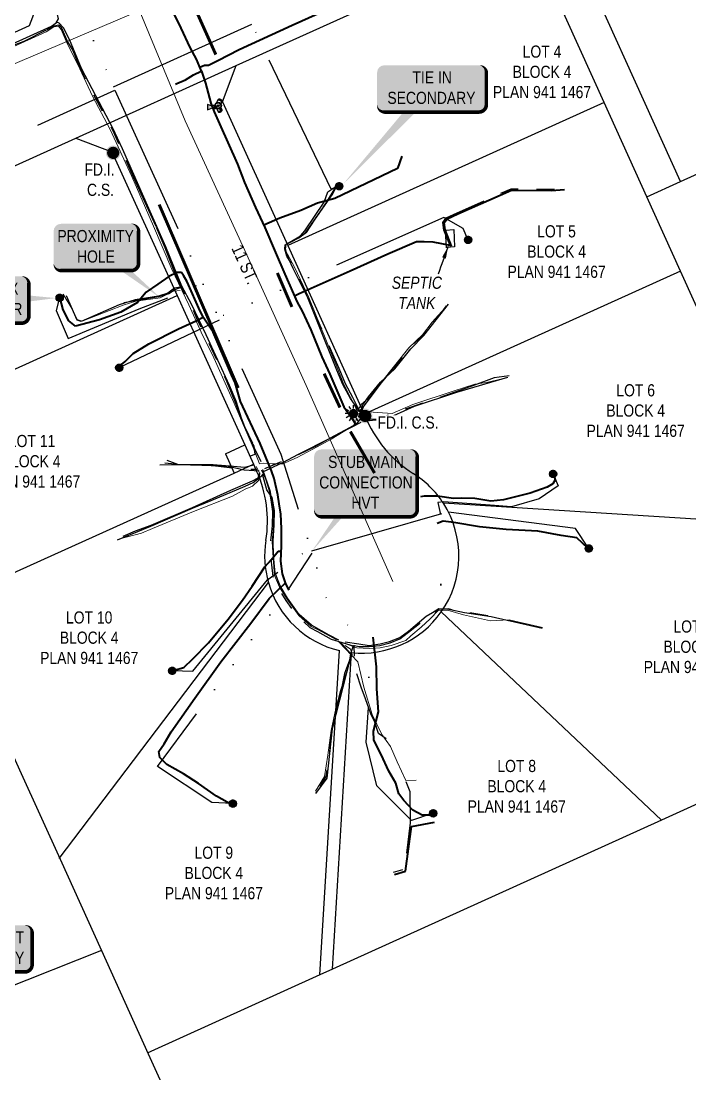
# Model space of a CAD drawing. Extents: x 312545 to 320442, y 5540407 to 5546054.
# Drawn here: x 316303.3 to 316413.5, y 5541610.1 to 5541783.5 of the extents above; entities that cross this region are included whole.
import ezdxf

# ---------------------------------------------------------------- set-up
doc = ezdxf.new("R2010")
doc.units = 0
doc.header["$LTSCALE"] = 5
for name, pattern in [('COOP2', [10, 5, -1, 0, -1, 0, -1, 0, -1, 0, -1]), ('DASHDOT', [25.4, 12.7, -6.35, 0, -6.35]), ('HIDDEN', [9.525, 6.35, -3.175]), ('POWERLINE5', [7.8, 2.4, -0.6, 0.6, -0.6, 0.6, -0.6, 2.4])]:
    doc.linetypes.add(name, pattern=pattern)
doc.layers.add('AS-FIBRE-OPTIC', color=7, linetype='foc-FIBREOP', lineweight=9, true_color=0xff9c38)
doc.layers.add('AS-WATER PIPE', color=7, linetype='foc-WATER', lineweight=9, true_color=0x8ac4ff)
doc.layers.add('AS-GENERAL', color=48, linetype='Continuous', lineweight=18)
doc.layers.add('AS-RECON EXISTING', color=151, linetype='DASHDOT', lineweight=40)
for name, color, linetype in [('AS-POWER-EXISTING', 72, 'POWERLINE5'), ('AS-Sewer San_1000', 53, 'HIDDEN'), ('AS-SYMBOL-1000', 7, 'Continuous'), ('AS-TELEPHONE', 224, 'foc-TEL'), ('F-RW', 190, 'Continuous'), ('L-MON-1000', 1, 'Continuous'), ('L-ROAD-T-1000', 7, 'Continuous'), ('L-TITLEDB', 4, 'Continuous'), ('L-TITLEDB-T-1000', 4, 'Continuous'), ('P-APEX RECON-LINE LIST-1000', 240, 'Continuous'), ('P-APEX RECON-URBAN', 30, 'COOP2')]:
    doc.layers.add(name, color=color, linetype=linetype)
doc.styles.add('175L', font='ARIALN.TTF', dxfattribs={"height": 10})
doc.styles.add('80', font='ARIALN.TTF', dxfattribs={"height": 10})
doc.styles.add('80CG', font='ARIALN.TTF', dxfattribs={"height": 10})
doc.styles.add('foc-LtypeFont', font='ARIALN.TTF', dxfattribs={"height": 7.35})
doc.linetypes.add('foc-FIBREOP', pattern='A,10,-1,["FO",foc-LtypeFont,S=0.2,R=0,X=-0.5,Y=-0.75],-2.75', length=13.75)
doc.linetypes.add('foc-TEL', pattern='A,2,-1,["T",foc-LtypeFont,S=0.2,R=0,X=-0.425,Y=-0.75],-1.24,8', length=12.24)
doc.linetypes.add('foc-WATER', pattern='A,10,-1,["W",foc-LtypeFont,S=0.2,R=0,X=-0.425,Y=-0.75],-2', length=13)
doc.dimstyles.new('Compass 5 000', dxfattribs={"dimscale": 5, "dimtxt": 9, "dimasz": 2, "dimexe": 0.2, "dimexo": 0.0625, "dimgap": 0.5, "dimtad": 0, "dimtih": 1, "dimtoh": 1, "dimzin": 0, "dimdsep": 46, "dimtxsty": '80CG', "dimcen": 0.1, "dimse1": 1, "dimse2": 1, "dimclrd": 256, "dimclrt": 256, "dimaunit": 1, "dimadec": 4, "dimazin": 0, "dimtfac": 0.06, "dimtofl": 0, "dimtmove": 0, "dimatfit": 1, "dimfxl": 0.2, "dimtolj": 1, "dimtzin": 0, "dimlwd": -1, "dimarcsym": 0})

# ---------------------------------------------------------------- blocks, each defined once
blk = doc.blocks.new('fdia')
at = {"color": 255, "const_width": 1}
blk.add_lwpolyline([(-0.5, 0, 1), (0.5, 0, 1)], format="xyb", close=True, dxfattribs=at)
blk = doc.blocks.new('Fdiaa')
blk.add_blockref('fdia', (0, 0))
blk = doc.blocks.new('fdib')
at = {"color": 1, "const_width": 1.6}
blk.add_lwpolyline([(-0.4, 0, 1), (0.4, 0, 1)], format="xyb", close=True, dxfattribs=at)
at = {"color": 1}
blk.add_circle((0, 0), 0.8, dxfattribs=at)
blk = doc.blocks.new('Fdibb')
blk.add_blockref('fdib', (0, 0))
blk = doc.blocks.new('fdicc')
for name in ['Fdibb', 'Fdiaa']:
    blk.add_blockref(name, (0, 0))
blk = doc.blocks.new('FDI')
blk.add_blockref('fdicc', (0, 0))
blk = doc.blocks.new('RISER')
h = blk.add_hatch(color=255)
h.dxf.hatch_style = 1
edge = h.paths.add_edge_path()
edge.add_arc((0, 0), 0.7, 0, 360)
blk.add_hatch(color=13).paths.add_polyline_path([(0.58, -0.15), (-0.58, -0.15, 0.774597)])
at = {"color": 13}
blk.add_line((-0.58, -0.15), (0.58, -0.15), dxfattribs=at)
blk.add_circle((0, 0), 0.6, dxfattribs=at)
blk = doc.blocks.new('*U480')
at = {"true_color": 0xffffa8}
h = blk.add_hatch(color=51, dxfattribs=at)
edge = h.paths.add_edge_path()
edge.add_line((-36.5, -28.5), (36.5, -28.5))
edge.add_arc((36.5, -22.5), 6, 270, 360)
edge.add_line((42.5, -22.5), (42.5, 21))
edge.add_arc((36.5, 21), 6, 0, 90)
edge.add_line((36.5, 27), (-36.5, 27))
edge.add_arc((-36.5, 21), 6, 90, 180)
edge.add_line((-42.5, 21), (-42.5, -22.5))
edge.add_arc((-36.5, -22.5), 6, 180, 270)
at = {"color": 240, "flags": 128}
blk.add_lwpolyline([(-36.5, -28.5, 3, 3, 0), (36.5, -28.5, 3, 3, 0.414214), (42.5, -22.5, 3, 3, 0), (42.5, 21, 3, 0, 0.414214), (36.5, 27, 0, 0, 0), (-36.5, 27, 0, 0, 0.414214), (-42.5, 21, 0, 0, 0), (-42.5, -22.5, 0, 3, 0.414214)], format="xyseb", close=True, dxfattribs=at)
for points in [[(19.3, 8.76, 0, 10, 0), (0, 0, 5, 5, 0)], [(-44.49, -57.05, 0, 10, 0), (0, 0, 5, 5, 0)]]:
    blk.add_lwpolyline(points, format="xyseb", dxfattribs=at)
at = {"color": 4, "style": '80'}
blk.add_attdef('OTHER_001', (-14.7, -5), '', height=10, dxfattribs=at)
blk = doc.blocks.new('VALVE')
h = blk.add_hatch(color=255)
h.dxf.hatch_style = 1
edge = h.paths.add_edge_path()
edge.add_line((-0.33, 0.24), (-1.2, 0.59))
edge.add_line((-1.2, 0.59), (-1.2, -0.59))
edge.add_line((-1.2, -0.59), (-0.33, -0.24))
edge.add_arc((0, 0), 0.411, 215.8775, 324.1225)
edge.add_line((0.33, -0.24), (1.2, -0.59))
edge.add_line((1.2, -0.59), (1.2, 0.59))
edge.add_line((1.2, 0.59), (0.33, 0.24))
edge.add_arc((0, 0), 0.411, 35.8775, 144.1225)
at = {"color": 48}
for p, q in [((-1.1, 0.44), (-1.1, -0.44)), ((-0.29, 0.12), (-1.1, 0.44)), ((0.29, 0.12), (1.1, 0.44)), ((1.1, 0.44), (1.1, -0.44)), ((-1.1, -0.44), (-0.29, -0.12)), ((1.1, -0.44), (0.29, -0.12))]:
    blk.add_line(p, q, dxfattribs=at)
for radius in [0.311, 0.11]:
    blk.add_circle((0, 0), radius, dxfattribs=at)
blk = doc.blocks.new('Hydrant')
for points in [[(-2.9, 4.6), (0.4, 10.5), (0.6, 10.7), (0.8, 10.8), (1, 10.9), (1.3, 11), (1.6, 11), (1.9, 11), (2.3, 11), (2.6, 10.9), (2.9, 10.9), (3.3, 10.7), (3.6, 10.6), (4, 10.4), (4.4, 10.2), (4.8, 9.9), (5.2, 9.7), (5.5, 9.4), (5.8, 9.1), (6.1, 8.7), (6.3, 8.4), (6.4, 8.1), (6.5, 7.8), (6.6, 7.6), (6.6, 7.3), (6.5, 7), (4.4, 3.3)], [(-0.5, 8.9), (-0.3, 9.1), (-0.2, 9.2), (0, 9.3), (0.1, 9.3), (0.2, 9.4), (0.4, 9.4), (0.5, 9.4), (0.7, 9.5), (0.8, 9.5), (1, 9.5), (1.1, 9.4), (1.3, 9.4), (1.5, 9.4), (1.6, 9.4), (1.8, 9.3), (2, 9.3), (2.1, 9.2), (2.3, 9.2), (2.5, 9.1), (2.7, 9), (2.9, 8.9), (3.1, 8.9), (3.2, 8.7), (3.4, 8.6), (3.6, 8.5), (3.8, 8.4), (4, 8.3), (4.2, 8.1), (4.4, 8), (4.6, 7.8), (4.7, 7.7), (4.9, 7.5), (5, 7.4), (5.1, 7.2), (5.3, 7), (5.4, 6.9), (5.4, 6.7), (5.5, 6.6), (5.6, 6.4), (5.6, 6.3), (5.7, 6.2), (5.7, 6), (5.7, 5.9), (5.7, 5.7), (5.6, 5.5), (5.6, 5.4)], [(5.6, 5.5), (5.7, 5.8), (5.7, 5.9), (5.8, 6.1), (5.7, 6.3), (5.7, 6.4), (5.7, 6.5), (5.6, 6.7), (5.5, 6.8), (5.5, 7), (5.4, 7.1), (5.2, 7.3), (5.1, 7.4), (5, 7.6), (4.8, 7.8), (4.7, 7.9), (4.5, 8.1), (4.3, 8.2), (4.1, 8.4), (4, 8.5), (3.8, 8.6), (3.6, 8.7), (3.4, 8.9), (3.2, 9), (3, 9.1), (2.8, 9.1), (2.6, 9.2), (2.4, 9.3), (2.2, 9.3), (2.1, 9.4), (1.9, 9.4), (1.7, 9.5), (1.6, 9.5), (1.4, 9.5), (1.3, 9.6), (1.1, 9.6), (0.9, 9.6), (0.8, 9.6), (0.6, 9.6), (0.5, 9.5), (0.3, 9.5), (0.2, 9.5), (0.1, 9.4), (-0.1, 9.4), (-0.2, 9.2), (-0.3, 9.1), (-0.4, 9)], [(-2.9, -4.6), (0.4, -10.5), (0.6, -10.7), (0.8, -10.8), (1, -10.9), (1.3, -11), (1.6, -11), (1.9, -11), (2.3, -11), (2.6, -10.9), (2.9, -10.9), (3.3, -10.7), (3.6, -10.6), (4, -10.4), (4.4, -10.2), (4.8, -9.9), (5.2, -9.7), (5.5, -9.4), (5.8, -9.1), (6.1, -8.7), (6.3, -8.4), (6.4, -8.1), (6.5, -7.8), (6.6, -7.6), (6.6, -7.3), (6.5, -7), (4.4, -3.3)], [(-0.5, -8.9), (-0.3, -9.1), (-0.2, -9.2), (0, -9.3), (0.1, -9.3), (0.2, -9.4), (0.4, -9.4), (0.5, -9.4), (0.7, -9.5), (0.8, -9.5), (1, -9.5), (1.1, -9.4), (1.3, -9.4), (1.5, -9.4), (1.6, -9.4), (1.8, -9.3), (2, -9.3), (2.1, -9.2), (2.3, -9.2), (2.5, -9.1), (2.7, -9), (2.9, -8.9), (3.1, -8.9), (3.2, -8.7), (3.4, -8.6), (3.6, -8.5), (3.8, -8.4), (4, -8.3), (4.2, -8.1), (4.4, -8), (4.6, -7.8), (4.7, -7.7), (4.9, -7.5), (5, -7.4), (5.1, -7.2), (5.3, -7), (5.4, -6.9), (5.4, -6.7), (5.5, -6.6), (5.6, -6.4), (5.6, -6.3), (5.7, -6.2), (5.7, -6), (5.7, -5.9), (5.7, -5.7), (5.6, -5.5), (5.6, -5.4)], [(5.6, -5.5), (5.7, -5.8), (5.7, -5.9), (5.8, -6.1), (5.7, -6.3), (5.7, -6.4), (5.7, -6.5), (5.6, -6.7), (5.5, -6.8), (5.5, -7), (5.4, -7.1), (5.2, -7.3), (5.1, -7.4), (5, -7.6), (4.8, -7.8), (4.7, -7.9), (4.5, -8.1), (4.3, -8.2), (4.1, -8.4), (4, -8.5), (3.8, -8.6), (3.6, -8.7), (3.4, -8.9), (3.2, -9), (3, -9.1), (2.8, -9.1), (2.6, -9.2), (2.4, -9.3), (2.2, -9.3), (2.1, -9.4), (1.9, -9.4), (1.7, -9.5), (1.6, -9.5), (1.4, -9.5), (1.3, -9.6), (1.1, -9.6), (0.9, -9.6), (0.8, -9.6), (0.6, -9.6), (0.5, -9.5), (0.3, -9.5), (0.2, -9.5), (0.1, -9.4), (-0.1, -9.4), (-0.2, -9.2), (-0.3, -9.1), (-0.4, -9)]]:
    blk.add_lwpolyline(points)
for points in [[(-0.2, -1.2), (-0.2, -1.1, -0.174095), (-0.9, -0.7), (-1, -0.7, -0.150437), (-1.2, 0), (-1, -0.2), (-0.9, 0, 0.150437), (-0.8, -0.5), (-0.8, -0.6, 0.168265), (-0.2, -1), (-0.2, -0.9), (0, -1)], [(-0.1, -0.6), (-0.6, -0.1, -0.414213), (-0.6, 0.1), (-0.1, 0.6, -0.414214), (0.1, 0.6), (0.6, 0.1, -0.414213), (0.6, -0.1), (0.1, -0.6, -0.414214)]]:
    blk.add_lwpolyline(points, format="xyb", close=True)
blk.add_lwpolyline([(4.7, -2.9), (4.7, -3, 0.286746), (4.7, 3), (4.7, 2.9)], format="xyb")
for radius in [5.5, 4.7, 1.3, 0.8]:
    blk.add_circle((0, 0), radius)
blk = doc.blocks.new('*U481')
at = {"true_color": 0xffffa8}
h = blk.add_hatch(color=51, dxfattribs=at)
edge = h.paths.add_edge_path()
edge.add_line((-39, -20), (39, -20))
edge.add_arc((39, -14), 6, 270, 360)
edge.add_line((45, -14), (45, 12.5))
edge.add_arc((39, 12.5), 6, 0, 90)
edge.add_line((39, 18.5), (-39, 18.5))
edge.add_arc((-39, 12.5), 6, 90, 180)
edge.add_line((-45, 12.5), (-45, -14))
edge.add_arc((-39, -14), 6, 180, 270)
at = {"color": 240, "flags": 128}
blk.add_lwpolyline([(-39, -20, 3, 3, 0), (39, -20, 3, 3, 0.414214), (45, -14, 3, 3, 0), (45, 12.5, 3, 0, 0.414214), (39, 18.5, 0, 0, 0), (-39, 18.5, 0, 0, 0.414214), (-45, 12.5, 0, 0, 0), (-45, -14, 0, 3, 0.414214)], format="xyseb", close=True, dxfattribs=at)
for points in [[(-73.44, -79.88, 0, 10, 0), (0, 0, 5, 5, 0)], [(16.26, -9.26, 0, 10, 0), (0, 0, 5, 5, 0)]]:
    blk.add_lwpolyline(points, format="xyseb", dxfattribs=at)
at = {"color": 4, "style": '80'}
blk.add_attdef('OTHER_001', (-14.7, -5), '', height=10, dxfattribs=at)
blk = doc.blocks.new('lightpole')
h = blk.add_hatch(color=255)
h.dxf.hatch_style = 1
h.paths.add_polyline_path([(-0.78, 0, 1), (0.78, 0, 1)])
h.paths.add_polyline_path([(0.68, 0, -1), (-0.68, 0, -1)], flags=16)
h = blk.add_hatch(color=13)
h.dxf.hatch_style = 1
edge = h.paths.add_edge_path()
edge.add_arc((0, 0), 0.682, 0, 360)
at = {"color": 13}
for p, q in [((-0.86, 0), (-1.38, 0)), ((-0.75, 0.43), (-1.19, 0.69)), ((-0.43, 0.75), (-0.69, 1.19)), ((0, 0.86), (0, 1.38)), ((0.43, 0.75), (0.69, 1.19)), ((0.75, 0.43), (1.19, 0.69)), ((0.86, 0), (1.38, 0)), ((-0.75, -0.43), (-1.19, -0.69)), ((-0.43, -0.75), (-0.69, -1.19)), ((0, -0.86), (0, -1.38)), ((0.43, -0.75), (0.69, -1.19)), ((0.75, -0.43), (1.19, -0.69))]:
    blk.add_line(p, q, dxfattribs=at)
blk.add_circle((0, 0), 0.682, dxfattribs=at)
blk = doc.blocks.new('*U483')
at = {"true_color": 0xffffa8}
h = blk.add_hatch(color=51, dxfattribs=at)
edge = h.paths.add_edge_path()
edge.add_line((-16.5, -20), (16.5, -20))
edge.add_arc((16.5, -14), 6, 270, 360)
edge.add_line((22.5, -14), (22.5, 12.5))
edge.add_arc((16.5, 12.5), 6, 0, 90)
edge.add_line((16.5, 18.5), (-16.5, 18.5))
edge.add_arc((-16.5, 12.5), 6, 90, 180)
edge.add_line((-22.5, 12.5), (-22.5, -14))
edge.add_arc((-16.5, -14), 6, 180, 270)
at = {"color": 240, "flags": 128}
blk.add_lwpolyline([(-16.5, -20, 3, 3, 0), (16.5, -20, 3, 3, 0.414214), (22.5, -14, 3, 3, 0), (22.5, 12.5, 3, 0, 0.414214), (16.5, 18.5, 0, 0, 0), (-16.5, 18.5, 0, 0, 0.414214), (-22.5, 12.5, 0, 0, 0), (-22.5, -14, 0, 3, 0.414214)], format="xyseb", close=True, dxfattribs=at)
for points in [[(12.57, 6.09, 0, 10, 0), (0, 0, 5, 5, 0)], [(44.81, 0.67, 0, 10, 0), (0, 0, 5, 5, 0)]]:
    blk.add_lwpolyline(points, format="xyseb", dxfattribs=at)
at = {"color": 4, "style": '80'}
blk.add_attdef('OTHER_001', (-14.7, -5), '', height=10, dxfattribs=at)
blk = doc.blocks.new('*U484')
at = {"true_color": 0xffffa8}
h = blk.add_hatch(color=51, dxfattribs=at)
edge = h.paths.add_edge_path()
edge.add_line((-29, -20), (29, -20))
edge.add_arc((29, -14), 6, 270, 360)
edge.add_line((35, -14), (35, 12.5))
edge.add_arc((29, 12.5), 6, 0, 90)
edge.add_line((29, 18.5), (-29, 18.5))
edge.add_arc((-29, 12.5), 6, 90, 180)
edge.add_line((-35, 12.5), (-35, -14))
edge.add_arc((-29, -14), 6, 180, 270)
at = {"color": 240, "flags": 128}
blk.add_lwpolyline([(-29, -20, 3, 3, 0), (29, -20, 3, 3, 0.414214), (35, -14, 3, 3, 0), (35, 12.5, 3, 0, 0.414214), (29, 18.5, 0, 0, 0), (-29, 18.5, 0, 0, 0.414214), (-35, 12.5, 0, 0, 0), (-35, -14, 0, 3, 0.414214)], format="xyseb", close=True, dxfattribs=at)
for points in [[(12.57, 6.09, 0, 10, 0), (0, 0, 5, 5, 0)], [(53.32, -42.79, 0, 10, 0), (0, 0, 5, 5, 0)]]:
    blk.add_lwpolyline(points, format="xyseb", dxfattribs=at)
at = {"color": 4, "style": '80'}
blk.add_attdef('OTHER_001', (-14.7, -5), '', height=10, dxfattribs=at)
blk = doc.blocks.new('*U489')
at = {"true_color": 0xffffa8}
h = blk.add_hatch(color=51, dxfattribs=at)
edge = h.paths.add_edge_path()
edge.add_line((-36.5, -20), (36.5, -20))
edge.add_arc((36.5, -14), 6, 270, 360)
edge.add_line((42.5, -14), (42.5, 12.5))
edge.add_arc((36.5, 12.5), 6, 0, 90)
edge.add_line((36.5, 18.5), (-36.5, 18.5))
edge.add_arc((-36.5, 12.5), 6, 90, 180)
edge.add_line((-42.5, 12.5), (-42.5, -14))
edge.add_arc((-36.5, -14), 6, 180, 270)
at = {"color": 240, "flags": 128}
blk.add_lwpolyline([(-36.5, -20, 3, 3, 0), (36.5, -20, 3, 3, 0.414214), (42.5, -14, 3, 3, 0), (42.5, 12.5, 3, 0, 0.414214), (36.5, 18.5, 0, 0, 0), (-36.5, 18.5, 0, 0, 0.414214), (-42.5, 12.5, 0, 0, 0), (-42.5, -14, 0, 3, 0.414214)], format="xyseb", close=True, dxfattribs=at)
for points in [[(19.3, 8.76, 0, 10, 0), (0, 0, 5, 5, 0)], [(-63.72, -17.68, 0, 10, 0), (0, 0, 5, 5, 0)]]:
    blk.add_lwpolyline(points, format="xyseb", dxfattribs=at)
at = {"color": 4, "style": '80'}
blk.add_attdef('OTHER_001', (-14.7, -5), '', height=10, dxfattribs=at)

msp = doc.modelspace()

# ---------------------------------------------------------------- linework, layer by layer
at = {"layer": 'AS-FIBRE-OPTIC', "flags": 128}
for points in [[(316271.897, 5541766.29), (316273.171, 5541766.512), (316276.43, 5541767.729), (316282.316, 5541770.36), (316290.866, 5541774.034), (316295.256, 5541775.735), (316301.47, 5541779.031), (316307.391, 5541781.72), (316308.67, 5541782.522), (316309.408, 5541782.63), (316309.866, 5541782.089), (316310.712, 5541780.191), (316312.939, 5541775.618), (316315.036, 5541771.14), (316317.931, 5541765.641), (316321.498, 5541757.868), (316325.111, 5541749.717), (316328.083, 5541742.657), (316330.907, 5541736.733), (316333.229, 5541731.647), (316334.813, 5541728.504), (316338.337, 5541720.664), (316339.933, 5541716.945), (316341.524, 5541713.238), (316342.566, 5541710.588)], [(316358.582, 5541719.471), (316356.459, 5541723.663), (316355.48, 5541726.154), (316350.706, 5541737.973), (316348.32, 5541742.954), (316346.796, 5541745.822), (316346.746, 5541746.528), (316347.29, 5541746.967), (316349.033, 5541747.712), (316350.31, 5541748.671), (316351.593, 5541750.691), (316354.632, 5541755.041), (316355.406, 5541756.469)], [(316329.507, 5541739.093), (316328.387, 5541738.983), (316326.158, 5541737.917), (316322.189, 5541737.366), (316320.068, 5541736.731), (316313.358, 5541734.064), (316312.511, 5541734.348), (316311.613, 5541736.182), (316310.224, 5541738.536)], [(316358.709, 5541719.317), (316359.332, 5541720.374), (316360.76, 5541721.631), (316362.672, 5541724.028), (316367.162, 5541729.698), (316369.38, 5541731.815), (316371.014, 5541733.887), (316373.641, 5541736.838)], [(316358.897, 5541719.253), (316364.431, 5541718.882), (316367.792, 5541720.317), (316374.639, 5541722.61), (316378.041, 5541723.716), (316379.971, 5541723.946), (316383.491, 5541724.804)], [(316342.585, 5541710.592), (316343.193, 5541710.682), (316344.646, 5541710.558), (316346.4, 5541710.584), (316348.769, 5541711.63), (316352.042, 5541713.39), (316354.355, 5541714.612), (316358.035, 5541716.903), (316358.46, 5541717.787), (316358.509, 5541719.049)], [(316319.541, 5541698.214), (316323.109, 5541699.135), (316324.917, 5541699.901), (316331.686, 5541702.697), (316338.088, 5541705.269), (316340.164, 5541706.378), (316341.387, 5541706.87), (316342.464, 5541707.858), (316342.599, 5541708.965), (316342.002, 5541710.119)], [(316343.078, 5541709.639), (316344.309, 5541706.201), (316344.896, 5541702.728), (316344.833, 5541700.324), (316344.633, 5541697.718), (316344.788, 5541695.106), (316345.025, 5541692.158), (316345.869, 5541690.252), (316347.111, 5541688.295), (316349.036, 5541685.573), (316351.067, 5541683.782), (316352.329, 5541683.162), (316355.226, 5541681.565)], [(316355.836, 5541681.235), (316358.6, 5541680.29), (316360.671, 5541680.155), (316362.448, 5541680.267), (316364.251, 5541680.67), (316366.658, 5541681.478), (316367.499, 5541682.227), (316369.162, 5541683.654), (316370.663, 5541685.039), (316371.967, 5541686.434), (316373.528, 5541686.482), (316376.176, 5541685.703), (316380.612, 5541684.734), (316383.696, 5541684.868), (316389.191, 5541683.62)], [(316356.668, 5541680.626), (316357.517, 5541680.026), (316357.806, 5541679.146), (316357.493, 5541678.08), (316356.763, 5541675.943), (316355.907, 5541673.223), (316355.119, 5541670.296), (316354.333, 5541666.64), (316353.792, 5541662.615), (316353.253, 5541659.053), (316351.756, 5541656.637)], [(316355.609, 5541681.278), (316358.738, 5541677.977), (316359.763, 5541673.762), (316361.087, 5541669.288), (316362.7, 5541665.969), (316364.132, 5541664.02), (316365.231, 5541661.518), (316366.658, 5541658.429), (316368.348, 5541658.467)]]:
    msp.add_lwpolyline(points, dxfattribs=at)
at = {"layer": 'AS-GENERAL', "const_width": 0.5, "flags": 128}
for points in [[(316329.72, 5541790.524), (316335.354, 5541777.973)], [(316347.895, 5541736.414), (316345.495, 5541742.007)], [(316355.809, 5541719.839), (316353.2, 5541725.427)], [(316361.51, 5541709.049), (316357.525, 5541715.886)]]:
    msp.add_lwpolyline(points, dxfattribs=at)
at = {"layer": 'AS-POWER-EXISTING', "flags": 128}
for points in [[(316271.817, 5541766.583), (316272.954, 5541766.689), (316276.51, 5541768.044), (316282.363, 5541770.53), (316286.176, 5541772.126), (316290.879, 5541774.135), (316295.313, 5541775.871), (316297.833, 5541777.155), (316299.941, 5541778.565), (316301.434, 5541779.318), (316303.75, 5541780.172), (316308.729, 5541782.717), (316309.468, 5541782.849), (316309.817, 5541782.601), (316310.06, 5541782.119), (316310.913, 5541780.082), (316311.789, 5541778.663), (316313.071, 5541775.508), (316315.457, 5541770.869), (316318.342, 5541765.563), (316319.857, 5541762.098), (316321.816, 5541757.723), (316325.458, 5541749.691), (316326.953, 5541746.221), (316328.399, 5541742.513), (316329.597, 5541739.779), (316331.231, 5541736.682), (316332.358, 5541734.175), (316333.619, 5541731.743), (316336.929, 5541724.616), (316338.619, 5541720.583), (316340.106, 5541716.711), (316341.625, 5541713.53), (316341.786, 5541712.114), (316341.036, 5541711.83)], [(316359.057, 5541719.136), (316358.753, 5541719.856), (316357.912, 5541721.485), (316356.734, 5541723.772), (316355.698, 5541726.272), (316352.553, 5541733.346), (316350.594, 5541737.785), (316349.541, 5541740.116), (316348.294, 5541742.778), (316347.055, 5541744.799), (316346.732, 5541745.909), (316346.799, 5541746.616), (316350.078, 5541748.557), (316353.507, 5541753.467), (316355.276, 5541756.426)], [(316374.005, 5541746.339), (316372.944, 5541749.068), (316372.783, 5541750.339), (316373.325, 5541751.081), (316375.142, 5541751.936), (316384.005, 5541755.87), (316390.657, 5541755.791), (316392.791, 5541755.964)], [(316329.612, 5541739.625), (316328.704, 5541739.269), (316327.589, 5541738.555), (316325.941, 5541738.1), (316320.195, 5541737.111)], [(316358.893, 5541718.505), (316359.772, 5541720.105), (316360.861, 5541721.513), (316362.643, 5541723.932), (316364.442, 5541726.127), (316367.439, 5541729.824), (316369.477, 5541731.803), (316371.276, 5541733.704), (316372.223, 5541735.01), (316373.34, 5541736.578)], [(316383.666, 5541725.044), (316381.226, 5541724.718), (316377.989, 5541723.505), (316371.269, 5541721.183), (316367.697, 5541719.983), (316361.985, 5541717.935), (316360.496, 5541717.854), (316359.698, 5541717.911), (316358.876, 5541718.533)], [(316359.187, 5541718.016), (316358.546, 5541717.137), (316357.407, 5541716.494), (316354.202, 5541714.806), (316351.893, 5541713.486), (316348.607, 5541711.899), (316346.255, 5541710.961), (316342.97, 5541709.607)], [(316326.151, 5541710.404), (316329.361, 5541710.459), (316334.861, 5541710.292), (316337.602, 5541709.986), (316340.129, 5541709.75), (316342.102, 5541709.677)], [(316342.861, 5541709.568), (316343.536, 5541708.149), (316344.126, 5541706.245), (316344.429, 5541704.652), (316344.677, 5541702.709), (316344.614, 5541700.336), (316344.375, 5541697.734), (316344.42, 5541695.119), (316344.735, 5541692.024), (316345.635, 5541690.136), (316346.875, 5541688.083), (316348.777, 5541685.468), (316350.868, 5541683.609), (316352.115, 5541682.967), (316354.369, 5541681.722), (316357.996, 5541680.62)], [(316358.17, 5541680.679), (316358.999, 5541680.462), (316360.607, 5541680.473), (316362.357, 5541680.657), (316364.059, 5541681.07), (316365.697, 5541681.762), (316367.123, 5541682.828), (316368.896, 5541684.274), (316370.401, 5541685.483), (316372.099, 5541686.626), (316373.614, 5541686.732), (316376.303, 5541686.208), (316380.476, 5541685.542), (316382.854, 5541685.222)], [(316357.984, 5541680.619), (316357.527, 5541679.292), (316357.394, 5541678.238), (316356.547, 5541676.017), (316356.024, 5541673.277), (316355.205, 5541670.307), (316354.425, 5541666.583), (316354.04, 5541662.568), (316353.48, 5541659.092), (316352.109, 5541656.859), (316351.477, 5541656.313)], [(316363.424, 5541665.264), (316362.138, 5541666.169), (316361.562, 5541668.051), (316360.87, 5541669.41), (316359.994, 5541671.869), (316359.307, 5541673.784), (316358.522, 5541676.181), (316358.216, 5541677.856), (316358.148, 5541680.68)], [(316366.66, 5541658.265), (316367.345, 5541656.622), (316367.366, 5541651.426), (316366.425, 5541643.762), (316364.585, 5541643.264)]]:
    msp.add_lwpolyline(points, dxfattribs=at)
at = {"layer": 'AS-RECON EXISTING', "flags": 128}
for points in [[(316332.976, 5541775.228), (316332.155, 5541777.241), (316331.14, 5541779.154), (316329.643, 5541782.334), (316328.314, 5541785.027), (316327.167, 5541787.304), (316326.688, 5541788.928), (316325.177, 5541792.122), (316323.399, 5541795.674), (316319.201, 5541805.018), (316316.377, 5541810.67), (316313.771, 5541816.722), (316313.11, 5541819.205), (316312.564, 5541821.711), (316312.236, 5541824.067), (316312.033, 5541826.508), (316312.046, 5541828.25), (316311.979, 5541831.166), (316311.875, 5541834.059), (316311.244, 5541836.652), (316310.067, 5541838.901), (316308.228, 5541841.037), (316305.597, 5541842.986), (316302.259, 5541844.526), (316297.523, 5541844.927), (316295.784, 5541844.502), (316293.307, 5541843.751), (316291.349, 5541842.675), (316289.366, 5541841.222), (316288.595, 5541840.584), (316286.446, 5541837.823), (316285.156, 5541835.191), (316284.71, 5541832.829), (316284.826, 5541830.525), (316284.907, 5541829.647), (316285.966, 5541826.483), (316287.74, 5541823.166), (316291.391, 5541819.807), (316292.731, 5541818.594), (316294.927, 5541816.717), (316296.631, 5541814.994), (316297.368, 5541813.816), (316298.302, 5541812.048), (316300.157, 5541809.378), (316300.438, 5541808.366)], [(316332.718, 5541775.875), (316333.483, 5541776.252), (316334.132, 5541776.237), (316335.678, 5541776.998), (316339.186, 5541778.794), (316347.947, 5541782.843), (316352.235, 5541784.759), (316355.645, 5541786.161), (316361.686, 5541788.863), (316368.946, 5541791.902), (316375.995, 5541795.125), (316378.665, 5541796.183), (316382.503, 5541797.78), (316384.354, 5541798.794), (316386.367, 5541799.89), (316396.753, 5541804.354), (316402.958, 5541807.476), (316409.146, 5541810.233), (316416.001, 5541813.581), (316421.074, 5541815.833), (316423.697, 5541816.911), (316426.179, 5541817.62), (316430.367, 5541819.464), (316440.202, 5541823.807), (316445.077, 5541826.143), (316454.266, 5541830.262), (316457.494, 5541832.078), (316460.921, 5541833.678), (316470.861, 5541837.953), (316472.076, 5541838.674), (316473.028, 5541839.254)], [(316211.735, 5541723.624), (316215.433, 5541725.082), (316220.844, 5541727.109), (316225.679, 5541728.918), (316232.313, 5541731.449), (316240.518, 5541734.588), (316245.264, 5541736.728), (316256.713, 5541741.551), (316263.497, 5541744.619), (316269.078, 5541747.289), (316276.2, 5541750.073), (316290.776, 5541756.504), (316299.803, 5541760.654), (316307.017, 5541764.134), (316314.303, 5541767.426), (316320.397, 5541769.697), (316324.918, 5541771.394), (316328.948, 5541773.2), (316330.369, 5541773.796), (316331.698, 5541774.659), (316332.962, 5541775.232)], [(316332.987, 5541775.241), (316333.672, 5541773.257), (316334.546, 5541769.999), (316335.091, 5541768.562), (316335.956, 5541766.588), (316338.9, 5541759.933), (316340.053, 5541756.902), (316341.885, 5541752.768), (316343.448, 5541749.493), (316345.212, 5541745.377), (316346.728, 5541741.814), (316348.758, 5541737.205), (316349.606, 5541735.693), (316350.994, 5541732.665), (316352.816, 5541728.216), (316354.139, 5541725.342), (316356.447, 5541719.942), (316357.752, 5541718.084), (316359.064, 5541716.214), (316363.271, 5541710.983), (316363.887, 5541710.221), (316364.977, 5541708.875), (316367.226, 5541706.995), (316369.228, 5541705.003), (316370.989, 5541702.537), (316372.691, 5541698.968), (316373.139, 5541697.175), (316373.197, 5541693.726), (316372.474, 5541690.815), (316371.165, 5541687.718), (316370.165, 5541686.457), (316367.628, 5541684.321), (316365.483, 5541683.167), (316363.515, 5541682.424), (316361.42, 5541682.034), (316358.767, 5541681.847), (316356.315, 5541682.383), (316353.511, 5541683.642), (316351.715, 5541684.679), (316349.754, 5541686.487), (316347.987, 5541688.774), (316346.887, 5541690.821), (316346.336, 5541692.452), (316346.07, 5541694.541), (316346.163, 5541697.085), (316346.185, 5541699.912), (316346.067, 5541702.258), (316345.818, 5541704.006), (316345.578, 5541705.481), (316344.985, 5541708.13), (316344.539, 5541709.404), (316342.647, 5541713.902), (316339.443, 5541720.864), (316338.549, 5541723.907), (316337.938, 5541725.229), (316334.935, 5541732.267), (316333.38, 5541734.569), (316332.789, 5541735.726), (316330.607, 5541740.524), (316330.052, 5541741.592), (316329.704, 5541742.075)], [(316366.013, 5541761.239), (316365.292, 5541759.228), (316354.964, 5541754.257), (316352.109, 5541753.494), (316349.369, 5541752.273), (316345.918, 5541751.054), (316343.262, 5541749.855)], [(316373.953, 5541746.533), (316372.603, 5541746.831), (316371.141, 5541747.094), (316369.679, 5541747.156), (316368.433, 5541747.119), (316363.671, 5541745.092), (316357.485, 5541742.282), (316349.064, 5541738.56), (316348.32, 5541738.182)], [(316329.7, 5541742.075), (316328.994, 5541742.105), (316327.636, 5541741.444), (316325.815, 5541740.188), (316323.876, 5541738.866), (316322.446, 5541737.159), (316319.688, 5541735.544), (316316.194, 5541734.286), (316312.261, 5541733.271), (316311.118, 5541734.139), (316310.204, 5541735.929), (316309.68, 5541738.028)], [(316319.266, 5541726.498), (316320.415, 5541727.426), (316321.732, 5541728.753), (316324.341, 5541730.356), (316329.179, 5541732.803), (316332.246, 5541734.165), (316333.291, 5541734.729)], [(316391.02, 5541708.897), (316391.275, 5541707.951), (316390.885, 5541707.3), (316389.924, 5541706.723), (316387.136, 5541705.718), (316382.748, 5541704.634), (316380.64, 5541704.413), (316378.006, 5541704.851), (316375.914, 5541704.937), (316374.539, 5541704.838), (316371.852, 5541705.274), (316369.663, 5541705.274), (316369.094, 5541705.135)], [(316396.679, 5541696.653), (316394.819, 5541698.398), (316392.257, 5541698.765), (316388.413, 5541699.463), (316383.201, 5541699.776), (316378.793, 5541700.208), (316374.586, 5541700.924), (316372.835, 5541701.103), (316371.831, 5541700.764)], [(316328.514, 5541676.594), (316330.104, 5541677.04), (316331.594, 5541678.446), (316334.153, 5541681.105), (316337.407, 5541684.99), (316339.748, 5541688.13), (316341.328, 5541690.408), (316343.437, 5541693.588), (316344.476, 5541694.787), (316345.616, 5541696.163), (316346.136, 5541696.19)], [(316338.119, 5541654.333), (316335.446, 5541655.864), (316332.524, 5541657.937), (316330.014, 5541659.506), (316327.267, 5541661.059), (316326.831, 5541661.512), (316326.14, 5541662.216), (316325.983, 5541663.174), (316326.828, 5541664.466), (316328.009, 5541666.412), (316331.88, 5541671.994), (316336.184, 5541677.962), (316341.134, 5541684.325), (316344.144, 5541688.382), (316345.703, 5541689.891), (316346.813, 5541690.961)], [(316371.089, 5541652.72), (316369.378, 5541652.734), (316367.816, 5541653.533), (316366.318, 5541655.109), (316365.514, 5541656.248), (316365.029, 5541657.995), (316363.833, 5541659.95), (316362.6, 5541662.697), (316361.411, 5541665.035), (316361.317, 5541666.555), (316362.177, 5541669.711), (316361.9, 5541673.541), (316361.816, 5541677.149), (316361.269, 5541682.024)]]:
    msp.add_lwpolyline(points, dxfattribs=at)
at = {"layer": 'AS-RECON EXISTING', "color": 240, "flags": 128}
for points in [[(316374.192, 5541746.412), (316373.139, 5541749.118), (316372.992, 5541750.285), (316373.456, 5541750.922), (316375.226, 5541751.754), (316384.047, 5541755.67), (316390.664, 5541755.591), (316392.808, 5541755.765)], [(316364.8, 5541642.933), (316366.618, 5541643.507), (316367.613, 5541650.838), (316371.38, 5541651.56)]]:
    msp.add_lwpolyline(points, dxfattribs=at)
at = {"layer": 'AS-Sewer San_1000', "linetype": 'Continuous', "flags": 128}
msp.add_lwpolyline([(316373.356, 5541746.171), (316373.196, 5541749.075), (316374.584, 5541749.157), (316374.69, 5541746.306), (316373.351, 5541746.183)], dxfattribs=at)
at = {"layer": 'AS-TELEPHONE', "flags": 128}
for points in [[(316274.632, 5541767.767), (316276.346, 5541768.15), (316282.139, 5541770.76), (316290.608, 5541774.377), (316295.111, 5541776.195), (316301.249, 5541779.48), (316308.285, 5541782.657), (316309.068, 5541783.187), (316309.431, 5541783.857), (316308.99, 5541785.801), (316309.533, 5541787.215), (316310.256, 5541788.148), (316313.435, 5541789.952), (316320.634, 5541793.294), (316323.422, 5541794.502), (316325.586, 5541795.048)], [(316342.808, 5541710.911), (316341.443, 5541713.68), (316339.922, 5541717.051), (316338.71, 5541720.885), (316337.599, 5541723.476), (316333.768, 5541731.823), (316331.369, 5541736.873), (316329.766, 5541739.845), (316327.13, 5541746.335), (316324.308, 5541752.646), (316319.976, 5541762.446), (316318.403, 5541765.842), (316315.603, 5541771.201), (316313.212, 5541775.686), (316311.905, 5541778.876), (316311.225, 5541780.432), (316310.261, 5541782.405), (316309.557, 5541783.137), (316309.133, 5541783.287)], [(316359.536, 5541718.026), (316359.424, 5541718.756), (316358.615, 5541719.872), (316357.528, 5541721.351), (316356.276, 5541723.645), (316355.288, 5541726.013), (316352.394, 5541733.25), (316350.509, 5541737.906), (316348.101, 5541742.735), (316347.094, 5541744.864), (316346.859, 5541745.945), (316346.918, 5541746.777), (316347.795, 5541747.133), (316349.041, 5541747.807), (316350.036, 5541748.936), (316353.201, 5541753.675), (316353.787, 5541755.36), (316355.138, 5541756.268)], [(316329.805, 5541739.746), (316328.572, 5541739.487), (316327.428, 5541738.654), (316325.904, 5541738.196), (316322.049, 5541737.582), (316319.452, 5541736.739), (316313.184, 5541733.992), (316312.527, 5541734.226), (316310.728, 5541738.247)], [(316359.532, 5541717.834), (316359.292, 5541719.282), (316359.561, 5541720.304), (316360.524, 5541721.616), (316362.474, 5541723.995), (316364.852, 5541726.222), (316367.493, 5541729.532), (316369.647, 5541731.72), (316373.713, 5541736.85)], [(316359.889, 5541717.705), (316362.439, 5541717.826), (316364.658, 5541718.549), (316368.075, 5541720.061), (316375.06, 5541722.38), (316383.459, 5541724.839)], [(316343.102, 5541709.24), (316346.515, 5541710.835), (316348.875, 5541712.099), (316354.392, 5541714.885), (316359.289, 5541717.44)], [(316326.95, 5541710.729), (316329.628, 5541710.456), (316334.937, 5541710.471), (316337.665, 5541710.251), (316340.106, 5541710.034), (316341.602, 5541710.4)], [(316342.474, 5541709.361), (316340.016, 5541709.528), (316337.386, 5541710.129), (316334.567, 5541710.25), (316329.121, 5541710.467), (316327.314, 5541711.104)], [(316319.174, 5541698.05), (316324.666, 5541700.291), (316331.522, 5541703.268), (316334.579, 5541704.538), (316340.167, 5541706.886), (316341.508, 5541707.518), (316343.096, 5541708.77)], [(316320.109, 5541698.662), (316322.113, 5541699.519), (316324.728, 5541700.461), (316331.51, 5541703.385), (316337.837, 5541706.258), (316341.415, 5541707.783), (316342.338, 5541708.283), (316342.612, 5541709.122)], [(316355.614, 5541681.519), (316354.004, 5541682.37), (316351.097, 5541683.993), (316349.076, 5541685.782), (316347.172, 5541688.434), (316345.94, 5541690.475), (316345.142, 5541692.548), (316344.843, 5541695.443), (316344.799, 5541697.864), (316344.987, 5541700.468), (316344.996, 5541702.912), (316344.646, 5541705.034), (316343.782, 5541706.315), (316343.06, 5541708.861)], [(316356.68, 5541681.239), (316358.917, 5541680.914), (316360.633, 5541680.677), (316362.417, 5541680.945), (316363.968, 5541681.315), (316365.687, 5541681.956), (316367.099, 5541682.99), (316370.004, 5541685.47), (316371.067, 5541686.097), (316372.11, 5541686.725), (316373.747, 5541686.642), (316376.325, 5541686.093), (316380.711, 5541685.411), (316389.13, 5541683.512)], [(316355.872, 5541681.176), (316357.52, 5541679.33), (316357.51, 5541678.535), (316354.538, 5541666.931), (316353.652, 5541658.807), (316351.768, 5541656.275)]]:
    msp.add_lwpolyline(points, dxfattribs=at)
at = {"layer": 'F-RW', "flags": 128}
for points in [[(316411.923, 5541757.078), (316392.292, 5541800.383)], [(316336.943, 5541712.239), (316340.133, 5541713.681)], [(316336.943, 5541712.239), (316338.389, 5541709.052)]]:
    msp.add_lwpolyline(points, dxfattribs=at)
at = {"layer": 'L-TITLEDB', "flags": 128}
for points in [[(316338.714, 5541776.15), (316386.74, 5541797.866)], [(316338.714, 5541776.15), (316386.74, 5541797.866)], [(316399.334, 5541770.081), (316386.74, 5541797.866)], [(316399.334, 5541770.081), (316386.74, 5541797.866)], [(316304.662, 5541782.751), (316306.903, 5541788.708)], [(316411.923, 5541757.078), (316478.529, 5541787.272)], [(316257.297, 5541761.282), (316304.662, 5541782.751)], [(316312.288, 5541764.201), (316338.714, 5541776.15)], [(316336.472, 5541770.197), (316338.714, 5541776.15)], [(316336.472, 5541770.197), (316347.208, 5541746.515)], [(316399.334, 5541770.081), (316347.208, 5541746.515)], [(316406.372, 5541754.56), (316399.334, 5541770.081)], [(316406.372, 5541754.56), (316399.334, 5541770.081)], [(316265.461, 5541743.027), (316312.288, 5541764.201)], [(316265.461, 5541743.027), (316312.288, 5541764.201)], [(316312.288, 5541764.201), (316318.247, 5541761.956)], [(316318.247, 5541761.956), (316328.984, 5541738.275)], [(316406.372, 5541754.56), (316411.923, 5541757.078)], [(316411.93, 5541742.296), (316406.372, 5541754.56)], [(316411.93, 5541742.296), (316406.372, 5541754.56)], [(316347.208, 5541746.515), (316359.802, 5541718.734)], [(316411.93, 5541742.296), (316359.802, 5541718.734)], [(316425.878, 5541711.533), (316411.93, 5541742.296)], [(316425.878, 5541711.533), (316411.93, 5541742.296)], [(316277.946, 5541715.206), (316328.984, 5541738.275)], [(316328.984, 5541738.275), (316340.133, 5541713.681)], [(316359.802, 5541718.734), (316360.293, 5541717.651)], [(316340.133, 5541713.681), (316341.578, 5541710.493)], [(316338.389, 5541709.052), (316341.578, 5541710.493)], [(316341.578, 5541710.493), (316342.077, 5541709.391)], [(316290.535, 5541687.432), (316338.389, 5541709.052)], [(316430.928, 5541700.393), (316372.845, 5541704.076)], [(316309.525, 5541645.544), (316344.013, 5541691.013)], [(316290.707, 5541687.329), (316303.297, 5541659.556)], [(316408.767, 5541651.904), (316372.479, 5541686.174)], [(316352.507, 5541626.399), (316355.726, 5541679.823)], [(316354.566, 5541627.333), (316357.709, 5541679.484)], [(316445.386, 5541668.503), (316408.767, 5541651.904)], [(316445.386, 5541668.503), (316408.767, 5541651.904)], [(316303.297, 5541659.556), (316309.696, 5541645.441)], [(316303.297, 5541659.556), (316309.696, 5541645.441)], [(316408.767, 5541651.904), (316354.566, 5541627.333)], [(316408.767, 5541651.904), (316354.566, 5541627.333)], [(316309.696, 5541645.441), (316316.507, 5541630.416)], [(316309.696, 5541645.441), (316316.507, 5541630.416)], [(316316.507, 5541630.416), (316267.512, 5541610.995)], [(316316.507, 5541630.416), (316324.222, 5541613.395)], [(316316.507, 5541630.416), (316324.222, 5541613.395)], [(316354.566, 5541627.333), (316352.507, 5541626.399)], [(316354.566, 5541627.333), (316352.507, 5541626.399)], [(316352.507, 5541626.399), (316324.051, 5541613.498)], [(316352.507, 5541626.399), (316324.051, 5541613.498)], [(316324.222, 5541613.395), (316339.882, 5541578.98)], [(316324.222, 5541613.395), (316339.882, 5541578.98)]]:
    msp.add_lwpolyline(points, dxfattribs=at)
for points in [[(316359.934, 5541718.515, 0.160122), (316367.895, 5541708.957)], [(316343.606, 5541697.945, 0.1476282), (316342.077, 5541709.391)], [(316372.845, 5541704.076, 0.1101094), (316367.895, 5541708.957)], [(316372.479, 5541686.174, 0.3062588), (316372.845, 5541704.076)], [(316343.606, 5541697.945, 0.1098929), (316344.013, 5541691.013)], [(316344.013, 5541691.013, 0.2720145), (316355.726, 5541679.823)], [(316357.709, 5541679.484, 0.2723678), (316372.479, 5541686.174)]]:
    msp.add_lwpolyline(points, format="xyb", dxfattribs=at)
at = {"layer": 'P-APEX RECON-URBAN', "flags": 128}
for points in [[(316273.379, 5541857.846), (316273.569, 5541856.416), (316275.14, 5541852.713), (316276.966, 5541850.606), (316289.104, 5541837.072), (316288.308, 5541833.766), (316288.386, 5541830.533), (316289.054, 5541827.303), (316291.035, 5541824.322), (316298.092, 5541816.577), (316301.533, 5541810.659), (316310.858, 5541790.518), (316318.711, 5541772.085)], [(316318.483, 5541772.671), (316346.2, 5541785.184), (316471.567, 5541841.934)], [(316355.658, 5541756.365), (316354.363, 5541755.788), (316341.292, 5541782.985)], [(316071.201, 5541675.185), (316089.679, 5541681.989), (316140.094, 5541700.366), (316188.522, 5541717.939), (316221.583, 5541729.981), (316263.594, 5541747.211), (316318.718, 5541772.089)], [(316318.702, 5541772.092), (316346.089, 5541712.187), (316354.913, 5541684.102), (316354.917, 5541684.098)], [(316376.891, 5541747.517), (316376.127, 5541749.304), (316372.903, 5541751.129), (316335.794, 5541734.637)], [(316309.583, 5541737.984), (316309.04, 5541735.832), (316311.052, 5541731.21), (316322.707, 5541736.099), (316328.966, 5541738.505), (316333.168, 5541740.377)], [(316319.404, 5541726.462), (316335.982, 5541734.3)], [(316390.901, 5541708.966), (316391.78, 5541706.944), (316388.641, 5541704.792), (316384.064, 5541703.515), (316380.534, 5541703.744), (316372.884, 5541704.315), (316371.927, 5541704.226), (316372.353, 5541702.24)], [(316372.564, 5541702.311), (316351.114, 5541696.196), (316351.119, 5541696.195)], [(316396.785, 5541696.688), (316394.641, 5541699.927), (316373.712, 5541702.602), (316372.541, 5541702.31)], [(316338.126, 5541654.652), (316334.723, 5541654.779), (316325.728, 5541660.737), (316346.884, 5541689.221), (316351.214, 5541695.858)], [(316328.141, 5541676.527), (316331.572, 5541676.426), (316343.896, 5541691.468), (316350.967, 5541696.746)], [(316371.154, 5541653.053), (316367.6, 5541651.816), (316361.861, 5541657.536), (316360.132, 5541664.738), (316360.748, 5541673.524), (316360.071, 5541680.651), (316359.804, 5541682.525), (316355.178, 5541685.075), (316354.687, 5541684.892)]]:
    msp.add_lwpolyline(points, dxfattribs=at)

# ---------------------------------------------------------------- block references
at = {"layer": 'AS-SYMBOL-1000'}
for name, p, xscale, yscale, zscale in [('Hydrant', (316335.733, 5541769.565), 0.09996840038851107, 0.09996840038851107, 0.09996840038851107), ('RISER', (316355.689, 5541756.291), 0.9996840038851079, 0.9996840038851079, 0.9996840038851079), ('RISER', (316376.91, 5541747.452), 0.9996840038851079, 0.9996840038851079, 4.99842001942554), ('RISER', (316309.629, 5541737.916), 0.9996840038851079, 0.9996840038851079, 4.99842001942554), ('RISER', (316319.446, 5541726.397), 0.9996840038851079, 0.9996840038851079, 4.99842001942554), ('lightpole', (316358.036, 5541718.841), 0.9996840038851079, 0.9996840038851079, 0.9996840038851079), ('RISER', (316390.921, 5541708.906), 0.9996840038851079, 0.9996840038851079, 4.99842001942554), ('RISER', (316396.802, 5541696.633), 0.9996840038851079, 0.9996840038851079, 4.99842001942554), ('RISER', (316328.176, 5541676.485), 0.9996840038851079, 0.9996840038851079, 4.99842001942554), ('RISER', (316338.163, 5541654.612), 0.9996840038851079, 0.9996840038851079, 4.99842001942554), ('RISER', (316371.172, 5541653.012), 0.9996840038851079, 0.9996840038851079, 0.9996840038851079)]:
    msp.add_blockref(name, p, dxfattribs=dict(at, xscale=xscale, yscale=yscale, zscale=zscale))
at = {"layer": 'AS-SYMBOL-1000', "color": 6, "xscale": 0.9996840038851079, "yscale": 0.9996840038851079, "zscale": 0.9996840038851079}
msp.add_blockref('VALVE', (316335.104, 5541769.336), dxfattribs=at)
at = {"layer": 'L-MON-1000'}
for p in [(316318.443, 5541761.787), (316359.964, 5541718.453)]:
    msp.add_blockref('FDI', p, dxfattribs=at)
at = {"layer": 'P-APEX RECON-LINE LIST-1000'}
ref = msp.add_blockref('*U481', (316370.926, 5541772.515), dxfattribs=dict(at, xscale=0.2000000000000001, yscale=0.2000000000000001, zscale=0.2000000000000001))
ref.add_attrib('OTHER_001', 'TIE IN', (316367.746, 5541773.217), dxfattribs={"layer": '0', "color": 4, "height": 2, "style": '80'})
ref.add_attrib('OTHER_002', 'SECONDARY', (316363.628, 5541769.848), dxfattribs={"layer": '0', "color": 4, "height": 2, "style": '80'})
ref = msp.add_blockref('*U484', (316315.633, 5541746.402), dxfattribs=dict(at, xscale=0.2000000000000001, yscale=0.2000000000000001, zscale=0.2000000000000001))
ref.add_attrib('OTHER_001', 'PROXIMITY', (316309.252, 5541747.086), dxfattribs={"layer": '0', "color": 4, "height": 2, "style": '80'})
ref.add_attrib('OTHER_002', 'HOLE', (316312.487, 5541743.717), dxfattribs={"layer": '0', "color": 4, "height": 2, "style": '80'})
ref = msp.add_blockref('*U483', (316300.057, 5541737.735), dxfattribs=dict(at, xscale=0.2000000000000001, yscale=0.2000000000000001, zscale=0.2000000000000001))
ref.add_attrib('OTHER_001', 'FLEX', (316297.102, 5541738.437), dxfattribs={"layer": '0', "color": 4, "height": 2, "style": '80'})
ref.add_attrib('OTHER_002', 'RISER', (316296.484, 5541735.068), dxfattribs={"layer": '0', "color": 4, "height": 2, "style": '80'})
ref = msp.add_blockref('*U480', (316360.049, 5541707.549), dxfattribs=dict(at, xscale=0.2000000000000001, yscale=0.2000000000000001, zscale=0.2000000000000001))
ref.add_attrib('OTHER_001', 'STUB MAIN', (316353.856, 5541709.883), dxfattribs={"layer": '0', "color": 4, "height": 2, "style": '80'})
ref.add_attrib('OTHER_002', 'CONNECTION', (316352.391, 5541706.514), dxfattribs={"layer": '0', "color": 4, "height": 2, "style": '80'})
ref.add_attrib('OTHER_003', 'HVT', (316357.691, 5541703.181), dxfattribs={"layer": '0', "color": 4, "height": 2, "style": '80'})
ref = msp.add_blockref('*U489', (316296.59, 5541630.888), dxfattribs=dict(at, xscale=0.2000000000000001, yscale=0.2000000000000001, zscale=0.2000000000000001))
ref.add_attrib('OTHER_001', 'RECONNECT', (316289.27, 5541631.572), dxfattribs={"layer": '0', "color": 4, "height": 2, "style": '80'})
ref.add_attrib('OTHER_002', 'SECONDARY', (316289.292, 5541628.203), dxfattribs={"layer": '0', "color": 4, "height": 2, "style": '80'})

# ---------------------------------------------------------------- texts
at = {"layer": 'AS-Sewer San_1000', "linetype": 'Continuous', "insert": (316364.249, 5541741.402), "char_height": 2, "attachment_point": 1, "style": '175L'}
msp.add_mtext_dynamic_manual_height_columns('\\pi0.091173;{\\fArial Narrow|b0|i1|c0|p34;SEPTIC\\P\\pi1.1594;TANK}', width=8.31332, gutter_width=50, heights=[0], dxfattribs=at)
at = {"layer": 'L-TITLEDB-T-1000', "char_height": 1.99937, "attachment_point": 1, "style": '175L'}
for s, insert in [('\\pi5.5488;LOT 4\\P\\pi3.8972;BLOCK 4\\P\\pi0.64994;PLAN 941 1467', (316380.366, 5541779.467)), ('\\pi5.5399;LOT 5\\P\\pi3.8972;BLOCK 4\\P\\pi0.64994;PLAN 941 1467', (316382.766, 5541749.867)), ('\\pi5.5468;LOT 6\\P\\pi3.8972;BLOCK 4\\P\\pi0.64994;PLAN 941 1467', (316395.799, 5541723.682)), ('\\pi5.0674;LOT 11\\P\\pi3.8972;BLOCK 4\\P\\pi0.64994;PLAN 941 1467', (316296.193, 5541715.331)), ('\\pi4.9119;LOT 10\\P\\pi3.8972;BLOCK 4\\P\\pi0.64994;PLAN 941 1467', (316305.754, 5541686.273)), ('\\pi5.5468;LOT 7\\P\\pi3.8972;BLOCK 4\\P\\pi0.64994;PLAN 941 1467', (316405.206, 5541684.783)), ('\\pi5.544;LOT 8\\P\\pi3.8972;BLOCK 4\\P\\pi0.64994;PLAN 941 1467', (316376.203, 5541661.81)), ('\\pi5.544;LOT 9\\P\\pi3.8972;BLOCK 4\\P\\pi0.64994;PLAN 941 1467', (316326.295, 5541647.526))]:
    msp.add_mtext_dynamic_manual_height_columns(s, width=17.18709, gutter_width=100, heights=[9.553], dxfattribs=dict(at, insert=insert))

# ---------------------------------------------------------------- leaders
at = {"layer": 'AS-Sewer San_1000', "linetype": 'Continuous', "path_type": 1}
msp.add_leader([(316373.632, 5541746.365), (316371.979, 5541741.833)], dimstyle='Compass 5 000', override={"dimasz": 0.4, "dimgap": 0.5, "dimtad": 0}, dxfattribs=at)

# ---------------------------------------------------------------- next in the draw order: texts
at = {"layer": 'L-ROAD-T-1000', "insert": (316339.704, 5541746.903), "char_height": 1.9989, "attachment_point": 1, "rotation": 294.39666, "style": '175L', "bg_fill": 3, "box_fill_scale": 1.1, "bg_fill_color": 256, "bg_fill_transparency": 0}
msp.add_mtext_dynamic_manual_height_columns('11 ST.', width=6.57022, gutter_width=100, heights=[0], dxfattribs=at)

# ---------------------------------------------------------------- next in the draw order: linework, layer by layer
at = {"layer": 'AS-GENERAL', "const_width": 0.5, "flags": 128}
msp.add_lwpolyline([(316326.022, 5541753.28), (316339.04, 5541723.053)], dxfattribs=at)
at = {"layer": 'AS-WATER PIPE', "flags": 128}
for points in [[(316075.096, 5541688.571), (316192.955, 5541730.045), (316323.614, 5541785.584), (316452.588, 5541844.863), (316471.845, 5541853.793), (316539.452, 5541884.735), (316550.03, 5541889.281), (316555.225, 5541891.335), (316560.169, 5541894.015), (316576.596, 5541901.166), (316583.84, 5541917.656)], [(316299.29, 5541837.3), (316313.902, 5541804.576), (316322.735, 5541785.325), (316330.325, 5541767.087), (316340.128, 5541745.702), (316350.217, 5541723.467), (316357.976, 5541705.936), (316364.502, 5541691.21)]]:
    msp.add_lwpolyline(points, dxfattribs=at)

# ---------------------------------------------------------------- next in the draw order: texts
at = {"layer": 'L-MON-1000', "char_height": 2, "attachment_point": 1, "style": '175L', "bg_fill": 3, "box_fill_scale": 1.1, "bg_fill_color": 256, "bg_fill_transparency": 0}
for s, width, insert in [('\\pi0.21236;FD.I.\\P\\pi0.63801;C.S.', 4.78808, (316313.491, 5541760.04)), ('FD.I. C.S.', 9.88085, (316361.99, 5541718.382))]:
    msp.add_mtext_dynamic_manual_height_columns(s, width=width, gutter_width=50, heights=[0], dxfattribs=dict(at, insert=insert))

doc.saveas('drawing.dxf')
